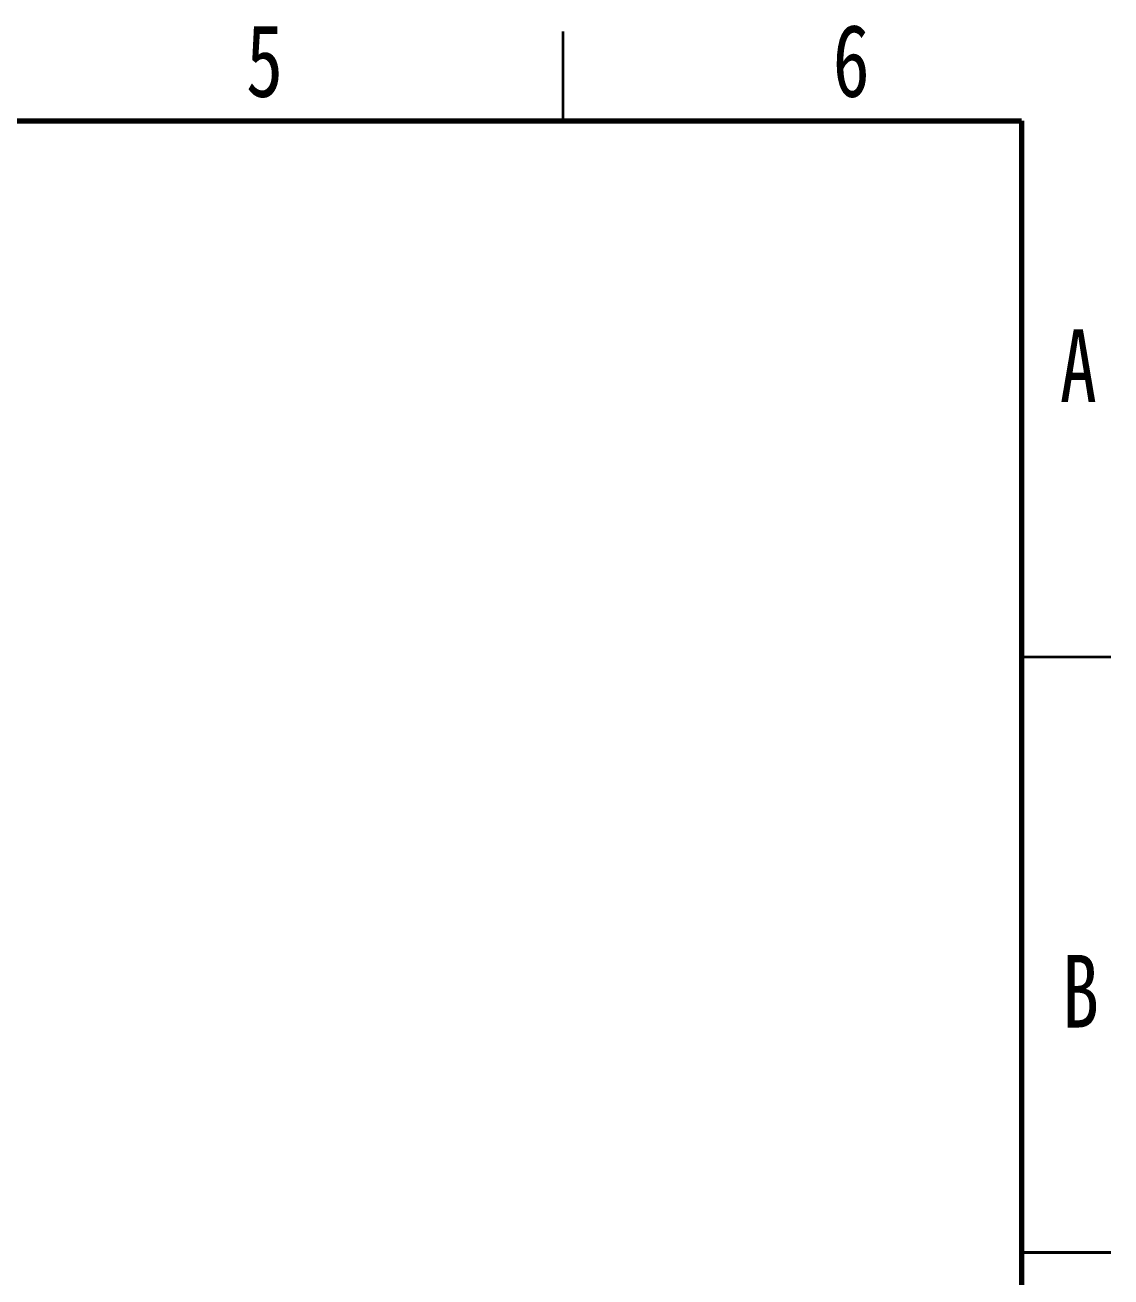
# Model space of a CAD drawing. Header units: millimetres. Extents: x 2 to 294, y 2 to 208.
# Drawn here: x 203.3 to 294.5, y 102.9 to 208 of the extents above; entities that cross this region are included whole.
import ezdxf

# ---------------------------------------------------------------- set-up
doc = ezdxf.new("R2010")
doc.units = ezdxf.units.MM
doc.styles.add('SLDTEXTSTYLE0', font='TXT', dxfattribs={"width": 0.75})

msp = doc.modelspace()

# ---------------------------------------------------------------- linework, layer by layer
at = {"color": 7, "linetype": 'Continuous', "lineweight": 35}
for p, q in [((248.5, 200), (248.5, 207.5)), ((287, 155), (294.5, 155)), ((294.5, 105), (287, 105)), ((287, 105), (294.5, 105))]:
    msp.add_line(p, q, dxfattribs=at)
at = {"color": 7, "linetype": 'Continuous', "lineweight": 70}
for p, q in [((10, 200), (287, 200)), ((287, 200), (287, 10))]:
    msp.add_line(p, q, dxfattribs=at)

# ---------------------------------------------------------------- texts
at = {"color": 7, "linetype": 'Continuous', "lineweight": 0, "char_height": 6.1, "attachment_point": 2, "style": 'SLDTEXTSTYLE0'}
for s, insert in [('5', (223.44, 208.11)), ('6', (272.69, 208.11)), ('A', (291.76, 182.48)), ('B', (291.95, 129.98))]:
    msp.add_mtext(s, dxfattribs=dict(at, insert=insert))

doc.saveas('drawing.dxf')
